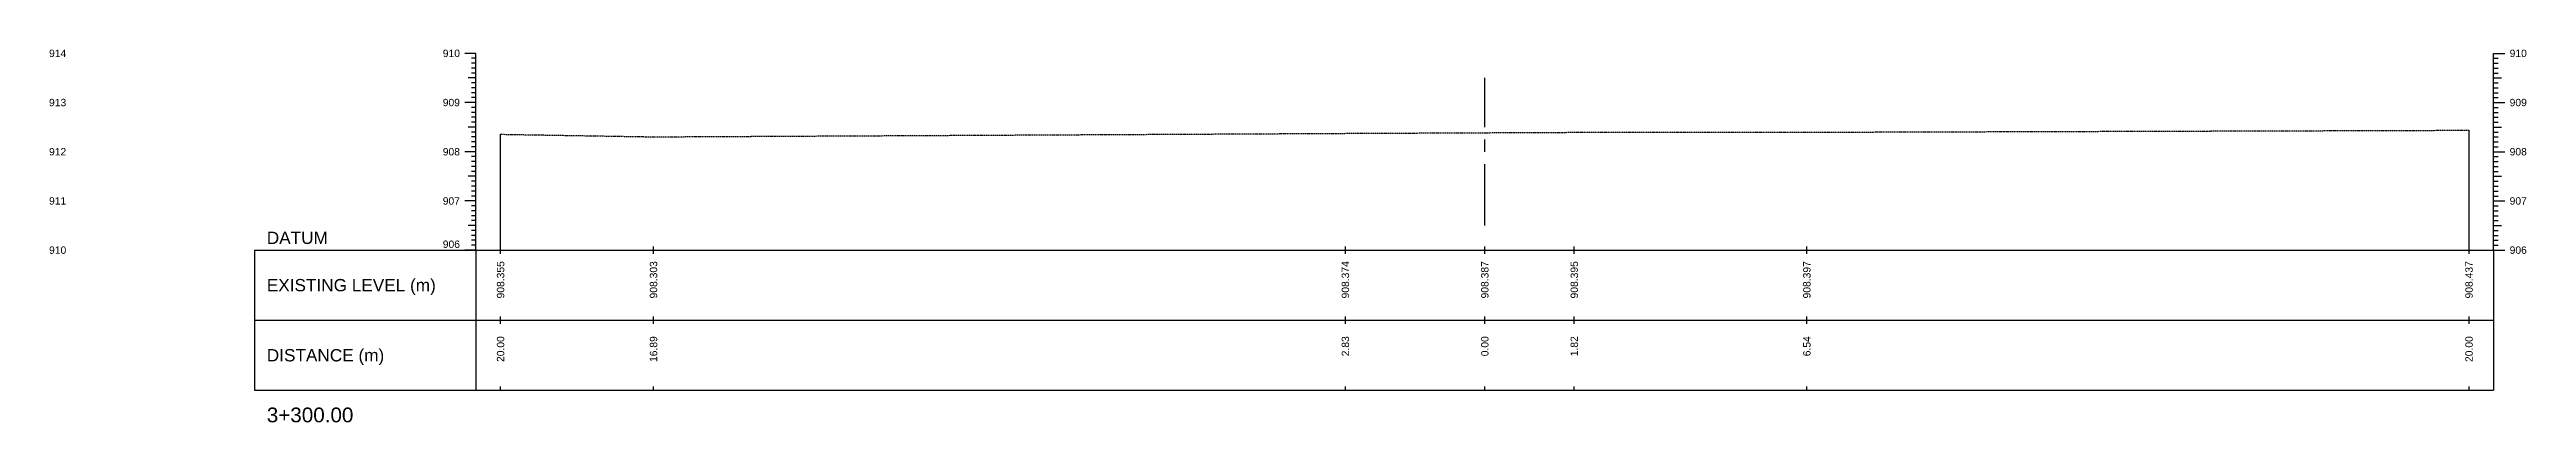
# Model space of a CAD drawing. Header units: millimetres. Extents: x 1478788 to 1486142, y 824439 to 831516.
# Drawn here: x 1484596 to 1485099, y 824814 to 824890 of the extents above; entities that cross this region are included whole.
import ezdxf
from ezdxf.enums import TextEntityAlignment as Align

# ---------------------------------------------------------------- set-up
doc = ezdxf.new("R2010")
doc.units = ezdxf.units.MM
doc.linetypes.add('CENTER', pattern=[2, 1.25, -0.25, 0.25, -0.25])
doc.linetypes.add('HIDDEN', pattern=[0.375, 0.25, -0.125])
for name, color, linetype in [('CL', 6, 'CENTER'), ('CS_Drawing', 7, 'Continuous'), ('GL', 3, 'HIDDEN')]:
    doc.layers.add(name, color=color, linetype=linetype)
doc.styles.get("Standard").update_dxf_attribs({"font": 'arial.ttf'})

msp = doc.modelspace()

# ---------------------------------------------------------------- linework, layer by layer
at = {"layer": 'CL', "ltscale": 10}
msp.add_line((1484887.5, 824854.27), (1484887.5, 824884.27), dxfattribs=at)
at = {"layer": 'CS_Drawing'}
for p, q in [((1484682.5, 824889.27), (1484680.25, 824889.27)), ((1484682.5, 824889.27), (1484680.93, 824889.27)), ((1484682.5, 824849.27), (1484682.5, 824889.27)), ((1485092.5, 824889.27), (1485094.75, 824889.27)), ((1485092.5, 824889.27), (1485094.08, 824889.27)), ((1485092.5, 824849.27), (1485092.5, 824889.27)), ((1484682.5, 824884.27), (1484680.93, 824884.27)), ((1484682.5, 824888.27), (1484681.6, 824888.27)), ((1484682.5, 824887.27), (1484681.6, 824887.27)), ((1484682.5, 824886.27), (1484681.6, 824886.27)), ((1484682.5, 824885.27), (1484681.6, 824885.27)), ((1484682.5, 824884.27), (1484681.6, 824884.27)), ((1485092.5, 824888.27), (1485093.4, 824888.27)), ((1485092.5, 824887.27), (1485093.4, 824887.27)), ((1485092.5, 824886.27), (1485093.4, 824886.27)), ((1485092.5, 824885.27), (1485093.4, 824885.27)), ((1485092.5, 824884.27), (1485094.08, 824884.27)), ((1485092.5, 824884.27), (1485093.4, 824884.27)), ((1484682.5, 824879.27), (1484680.25, 824879.27)), ((1484682.5, 824879.27), (1484680.93, 824879.27)), ((1484682.5, 824883.27), (1484681.6, 824883.27)), ((1484682.5, 824882.27), (1484681.6, 824882.27)), ((1484682.5, 824881.27), (1484681.6, 824881.27)), ((1484682.5, 824880.27), (1484681.6, 824880.27)), ((1484682.5, 824879.27), (1484681.6, 824879.27)), ((1485092.5, 824883.27), (1485093.4, 824883.27)), ((1485092.5, 824882.27), (1485093.4, 824882.27)), ((1485092.5, 824881.27), (1485093.4, 824881.27)), ((1485092.5, 824880.27), (1485093.4, 824880.27)), ((1485092.5, 824879.27), (1485094.75, 824879.27)), ((1485092.5, 824879.27), (1485094.08, 824879.27)), ((1485092.5, 824879.27), (1485093.4, 824879.27)), ((1484682.5, 824874.27), (1484680.93, 824874.27)), ((1484682.5, 824878.27), (1484681.6, 824878.27)), ((1484682.5, 824877.27), (1484681.6, 824877.27)), ((1484682.5, 824876.27), (1484681.6, 824876.27)), ((1484682.5, 824875.27), (1484681.6, 824875.27)), ((1484682.5, 824874.27), (1484681.6, 824874.27)), ((1485092.5, 824878.27), (1485093.4, 824878.27)), ((1485092.5, 824877.27), (1485093.4, 824877.27)), ((1485092.5, 824876.27), (1485093.4, 824876.27)), ((1485092.5, 824875.27), (1485093.4, 824875.27)), ((1485092.5, 824874.27), (1485094.08, 824874.27)), ((1485092.5, 824874.27), (1485093.4, 824874.27)), ((1484682.5, 824869.27), (1484680.25, 824869.27)), ((1484682.5, 824869.27), (1484680.93, 824869.27)), ((1484682.5, 824873.27), (1484681.6, 824873.27)), ((1484682.5, 824872.27), (1484681.6, 824872.27)), ((1484682.5, 824871.27), (1484681.6, 824871.27)), ((1484682.5, 824870.27), (1484681.6, 824870.27)), ((1484682.5, 824869.27), (1484681.6, 824869.27)), ((1484687.5, 824849.27), (1484687.5, 824872.82)), ((1485087.5, 824849.27), (1485087.5, 824873.64)), ((1485092.5, 824873.27), (1485093.4, 824873.27)), ((1485092.5, 824872.27), (1485093.4, 824872.27)), ((1485092.5, 824871.27), (1485093.4, 824871.27)), ((1485092.5, 824870.27), (1485093.4, 824870.27)), ((1485092.5, 824869.27), (1485094.75, 824869.27)), ((1485092.5, 824869.27), (1485094.08, 824869.27)), ((1485092.5, 824869.27), (1485093.4, 824869.27)), ((1484682.5, 824864.27), (1484680.93, 824864.27)), ((1484682.5, 824868.27), (1484681.6, 824868.27)), ((1484682.5, 824867.27), (1484681.6, 824867.27)), ((1484682.5, 824866.27), (1484681.6, 824866.27)), ((1484682.5, 824865.27), (1484681.6, 824865.27)), ((1484682.5, 824864.27), (1484681.6, 824864.27)), ((1485092.5, 824868.27), (1485093.4, 824868.27)), ((1485092.5, 824867.27), (1485093.4, 824867.27)), ((1485092.5, 824866.27), (1485093.4, 824866.27)), ((1485092.5, 824865.27), (1485093.4, 824865.27)), ((1485092.5, 824864.27), (1485094.08, 824864.27)), ((1485092.5, 824864.27), (1485093.4, 824864.27)), ((1484682.5, 824859.27), (1484680.25, 824859.27)), ((1484682.5, 824859.27), (1484680.93, 824859.27)), ((1484682.5, 824863.27), (1484681.6, 824863.27)), ((1484682.5, 824862.27), (1484681.6, 824862.27)), ((1484682.5, 824861.27), (1484681.6, 824861.27)), ((1484682.5, 824860.27), (1484681.6, 824860.27)), ((1484682.5, 824859.27), (1484681.6, 824859.27)), ((1485092.5, 824863.27), (1485093.4, 824863.27)), ((1485092.5, 824862.27), (1485093.4, 824862.27)), ((1485092.5, 824861.27), (1485093.4, 824861.27)), ((1485092.5, 824860.27), (1485093.4, 824860.27)), ((1485092.5, 824859.27), (1485094.75, 824859.27)), ((1485092.5, 824859.27), (1485094.08, 824859.27)), ((1485092.5, 824859.27), (1485093.4, 824859.27)), ((1484682.5, 824854.27), (1484680.93, 824854.27)), ((1484682.5, 824858.27), (1484681.6, 824858.27)), ((1484682.5, 824857.27), (1484681.6, 824857.27)), ((1484682.5, 824856.27), (1484681.6, 824856.27)), ((1484682.5, 824855.27), (1484681.6, 824855.27)), ((1484682.5, 824854.27), (1484681.6, 824854.27)), ((1485092.5, 824858.27), (1485093.4, 824858.27)), ((1485092.5, 824857.27), (1485093.4, 824857.27)), ((1485092.5, 824856.27), (1485093.4, 824856.27)), ((1485092.5, 824855.27), (1485093.4, 824855.27)), ((1485092.5, 824854.27), (1485094.08, 824854.27)), ((1485092.5, 824854.27), (1485093.4, 824854.27)), ((1484637.5, 824849.27), (1484682.5, 824849.27)), ((1484637.5, 824849.27), (1484637.5, 824820.77)), ((1484682.5, 824849.27), (1484680.25, 824849.27)), ((1484682.5, 824849.27), (1484680.93, 824849.27)), ((1484682.5, 824853.27), (1484681.6, 824853.27)), ((1484682.5, 824852.27), (1484681.6, 824852.27)), ((1484682.5, 824851.27), (1484681.6, 824851.27)), ((1484682.5, 824850.27), (1484681.6, 824850.27)), ((1484682.5, 824849.27), (1484681.6, 824849.27)), ((1484682.5, 824849.27), (1485092.5, 824849.27)), ((1484682.5, 824849.27), (1484682.5, 824820.77)), ((1484687.5, 824848.52), (1484687.5, 824850.02)), ((1484718.58, 824848.52), (1484718.58, 824850.02)), ((1484859.17, 824848.52), (1484859.17, 824850.02)), ((1484887.5, 824848.52), (1484887.5, 824850.02)), ((1484905.68, 824848.52), (1484905.68, 824850.02)), ((1484952.94, 824848.52), (1484952.94, 824850.02)), ((1485087.5, 824848.52), (1485087.5, 824850.02)), ((1485092.5, 824853.27), (1485093.4, 824853.27)), ((1485092.5, 824852.27), (1485093.4, 824852.27)), ((1485092.5, 824851.27), (1485093.4, 824851.27)), ((1485092.5, 824850.27), (1485093.4, 824850.27)), ((1485092.5, 824849.27), (1485094.75, 824849.27)), ((1485092.5, 824849.27), (1485094.08, 824849.27)), ((1485092.5, 824849.27), (1485093.4, 824849.27)), ((1485092.5, 824849.27), (1485092.5, 824820.77)), ((1484637.5, 824835.02), (1484682.5, 824835.02)), ((1484682.5, 824835.02), (1485092.5, 824835.02)), ((1484682.5, 824835.02), (1485092.5, 824835.02)), ((1484687.5, 824834.27), (1484687.5, 824835.77)), ((1484718.58, 824834.27), (1484718.58, 824835.77)), ((1484859.17, 824834.27), (1484859.17, 824835.77)), ((1484887.5, 824834.27), (1484887.5, 824835.77)), ((1484905.68, 824834.27), (1484905.68, 824835.77)), ((1484952.94, 824834.27), (1484952.94, 824835.77)), ((1485087.5, 824834.27), (1485087.5, 824835.77)), ((1484637.5, 824820.77), (1484682.5, 824820.77)), ((1484682.5, 824820.77), (1485092.5, 824820.77)), ((1484687.5, 824820.77), (1484687.5, 824821.52)), ((1484718.58, 824820.77), (1484718.58, 824821.52)), ((1484859.17, 824820.77), (1484859.17, 824821.52)), ((1484887.5, 824820.77), (1484887.5, 824821.52)), ((1484905.68, 824820.77), (1484905.68, 824821.52)), ((1484952.94, 824820.77), (1484952.94, 824821.52)), ((1485087.5, 824820.77), (1485087.5, 824821.52))]:
    msp.add_line(p, q, dxfattribs=at)
at = {"layer": 'GL'}
msp.add_lwpolyline([(1484687.5, 824872.82), (1484718.58, 824872.3), (1484859.17, 824873.01), (1484887.5, 824873.14), (1484905.68, 824873.22), (1484952.94, 824873.24), (1485087.5, 824873.64)], dxfattribs=at)

# ---------------------------------------------------------------- texts
at = {"layer": 'CS_Drawing'}
for s, height, p in [('914', 1.5, (1484595.75, 824889.27)), ('910', 1.5, (1485095.75, 824889.27)), ('913', 1.5, (1484595.75, 824879.27)), ('909', 1.5, (1485095.75, 824879.27)), ('912', 1.5, (1484595.75, 824869.27)), ('908', 1.5, (1485095.75, 824869.27)), ('911', 1.5, (1484595.75, 824859.27)), ('907', 1.5, (1485095.75, 824859.27)), ('910', 1.5, (1484595.75, 824849.27)), ('910', 1.5, (1484595.75, 824849.27)), ('DATUM', 2.5, (1484640, 824851.77)), ('906', 1.5, (1485095.75, 824849.27)), ('906', 1.5, (1485095.75, 824849.27)), ('EXISTING LEVEL (m)', 2.5, (1484640, 824842.15)), ('DISTANCE (m)', 2.5, (1484640, 824827.9)), ('3+300.00', 3, (1484640, 824815.77))]:
    msp.add_text(s, height=height, dxfattribs=at).set_placement(p, align=Align.MIDDLE_LEFT)
for s, p in [('910', (1484679.25, 824889.27)), ('909', (1484679.25, 824879.27)), ('908', (1484679.25, 824869.27)), ('907', (1484679.25, 824859.27))]:
    msp.add_text(s, height=1.5, dxfattribs=at).set_placement(p, align=Align.MIDDLE_RIGHT)
msp.add_text('906', height=1.5, dxfattribs=at).set_placement((1484679.25, 824849.72), align=Align.RIGHT)
for s, p in [('908.355', (1484687.5, 824847.02)), ('908.303', (1484718.58, 824847.02)), ('908.374', (1484859.17, 824847.02)), ('908.387', (1484887.5, 824847.02)), ('908.395', (1484905.68, 824847.02)), ('908.397', (1484952.94, 824847.02)), ('908.437', (1485087.5, 824847.02)), ('20.00', (1484687.5, 824831.77)), ('16.89', (1484718.58, 824831.77)), ('2.83', (1484859.17, 824831.77)), ('0.00', (1484887.5, 824831.77)), ('1.82', (1484905.68, 824831.77)), ('6.54', (1484952.94, 824831.77)), ('20.00', (1485087.5, 824831.77))]:
    msp.add_text(s, height=1.5, rotation=90, dxfattribs=at).set_placement(p, align=Align.MIDDLE_RIGHT)

doc.saveas('drawing.dxf')
